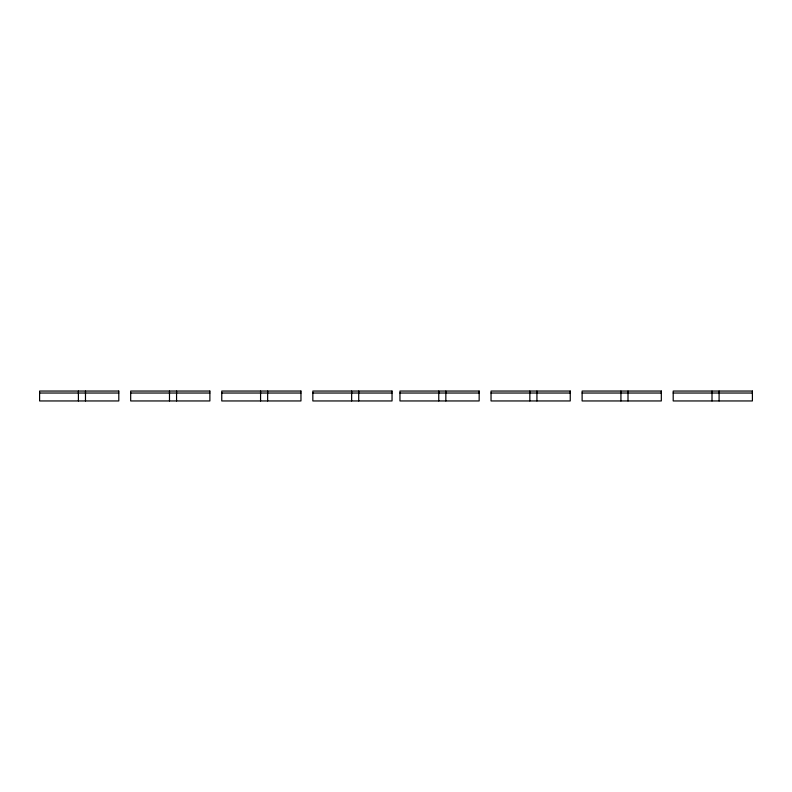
<?xml version="1.0" encoding="UTF-8"?>
<svg xmlns="http://www.w3.org/2000/svg" width="792" height="792" viewBox="0 0 792 792"><rect width="100%" height="100%" fill="white"/><g stroke="black" fill="none" stroke-linecap="round" stroke-linejoin="round"><path stroke-width="1.19" d="M39.6 393.03L78.408 393.03M78.576 393.03L118.8 393.03M130.68 393.03L169.488 393.03M169.656 393.03L209.88 393.03M221.76 393.03L260.568 393.03M260.736 393.03L300.96 393.03M312.84 393.03L351.648 393.03M351.816 393.03L392.04 393.03M399.96 393.03L438.768 393.03M438.936 393.03L479.16 393.03M491.04 393.03L529.848 393.03M530.016 393.03L570.24 393.03M582.12 393.03L620.928 393.03M621.096 393.03L661.32 393.03M673.2 393.03L712.008 393.03M712.176 393.03L752.4 393.03M719.087 391.05L719.087 400.95M712.008 391.05L712.008 400.95M628.007 391.05L628.007 400.95M620.928 391.05L620.928 400.95M536.927 391.05L536.927 400.95M529.848 391.05L529.848 400.95M445.846 391.05L445.846 400.95M438.768 391.05L438.768 400.95M358.727 391.05L358.727 400.95M351.648 391.05L351.648 400.95M267.647 391.05L267.647 400.95M260.568 391.05L260.568 400.95M176.566 391.05L176.566 400.95M169.488 391.05L169.488 400.95M85.486 391.05L85.486 400.95M78.408 391.05L78.408 400.95M118.8 391.05L39.6 391.05L39.6 400.95L118.8 400.95L118.8 391.05M209.88 391.05L130.68 391.05L130.68 400.95L209.88 400.95L209.88 391.05M300.96 391.05L221.76 391.05L221.76 400.95L300.96 400.95L300.96 391.05M392.04 391.05L312.84 391.05L312.84 400.95L392.04 400.95L392.04 391.05M479.16 391.05L399.96 391.05L399.96 400.95L479.16 400.95L479.16 391.05M570.24 391.05L491.04 391.05L491.04 400.95L570.24 400.95L570.24 391.05M661.32 391.05L582.12 391.05L582.12 400.95L661.32 400.95L661.32 391.05M752.4 391.05L673.2 391.05L673.2 400.95L752.4 400.95L752.4 391.05"/></g></svg>
